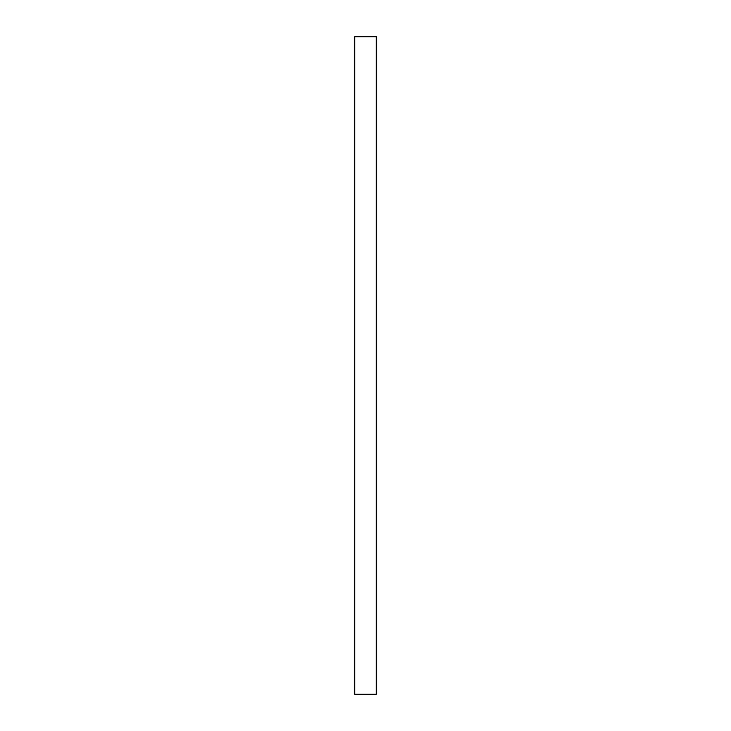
<?xml version="1.0" encoding="UTF-8"?>
<svg xmlns="http://www.w3.org/2000/svg" width="731" height="731" viewBox="0 0 731 731"><rect width="100%" height="100%" fill="white"/><g stroke="black" fill="none" stroke-linecap="round" stroke-linejoin="round"><path stroke-width="1.1" d="M376.465 36.55L354.535 36.55L354.535 694.45L376.465 694.45L376.465 36.55"/></g></svg>
